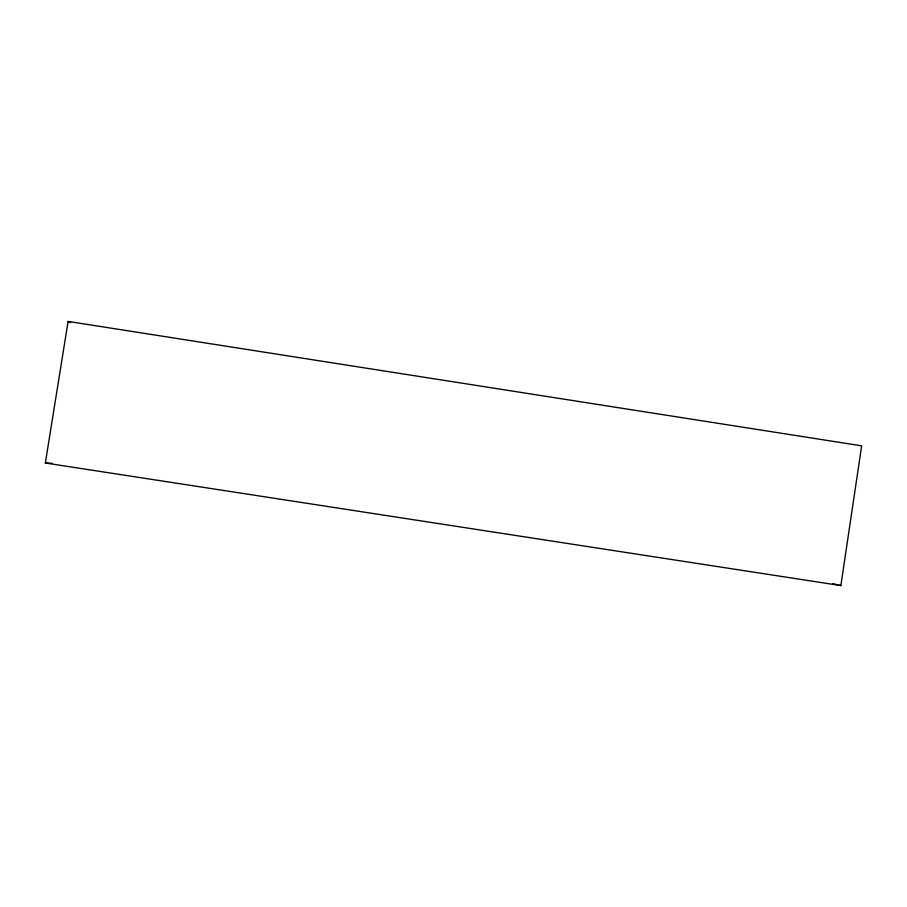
<?xml version="1.0" encoding="UTF-8"?>
<svg xmlns="http://www.w3.org/2000/svg" width="907" height="907" viewBox="0 0 907 907"><rect width="100%" height="100%" fill="white"/><g stroke="black" fill="none" stroke-linecap="round" stroke-linejoin="round"><path stroke-width="1.36" d="M840.868 585.582L861.65 445.836L68.104 321.418L45.35 463.001L840.868 585.582L832.671 583.586M45.35 463.001L52.368 463.341M68.104 321.418L70.655 322.609"/></g></svg>
